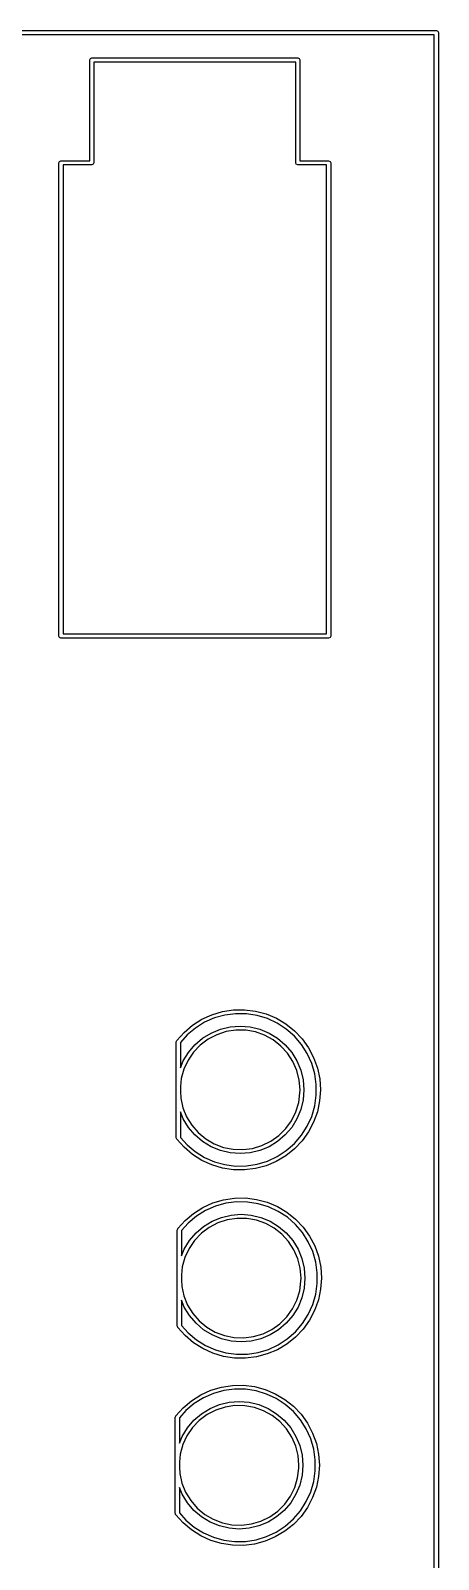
# Model space of a CAD drawing. Extents: x 10 to 287, y -200 to -10.
# Drawn here: x 167.94 to 177.84, y -92.34 to -55.19 of the extents above; entities that cross this region are included whole.
import ezdxf

# ---------------------------------------------------------------- set-up
doc = ezdxf.new("R2010")
doc.units = 0
doc.layers.add('BLACK', color=7, linetype='CONTINUOUS')

msp = doc.modelspace()

# ---------------------------------------------------------------- linework, layer by layer
at = {"layer": 'BLACK', "linetype": 'CONTINUOUS'}
for p, q in [((98.155, -55.185), (177.79, -55.185)), ((177.74, -55.285), (98.205, -55.285)), ((177.74, -125.135), (177.74, -55.285)), ((177.79, -55.185), (177.825, -55.1996)), ((177.825, -55.1996), (177.84, -55.235)), ((177.84, -55.235), (177.84, -125.185)), ((169.375, -55.9), (169.39, -55.8646)), ((169.375, -58.35), (169.375, -55.9)), ((169.39, -55.8646), (169.425, -55.85)), ((169.425, -55.85), (174.425, -55.85)), ((174.375, -55.95), (169.475, -55.95)), ((169.475, -55.95), (169.475, -58.4)), ((174.375, -58.4), (174.375, -55.95)), ((174.425, -55.85), (174.46, -55.8646)), ((174.46, -55.8646), (174.475, -55.9)), ((174.475, -55.9), (174.475, -58.35)), ((168.625, -58.4), (168.64, -58.3646)), ((168.625, -69.9), (168.625, -58.4)), ((168.64, -58.3646), (168.675, -58.35)), ((168.675, -58.35), (169.375, -58.35)), ((169.425, -58.45), (168.725, -58.45)), ((168.725, -58.45), (168.725, -69.85)), ((169.46, -58.4354), (169.425, -58.45)), ((169.475, -58.4), (169.46, -58.4354)), ((174.39, -58.4354), (174.375, -58.4)), ((174.425, -58.45), (174.39, -58.4354)), ((175.125, -58.45), (174.425, -58.45)), ((174.475, -58.35), (175.175, -58.35)), ((175.125, -69.85), (175.125, -58.45)), ((175.175, -58.35), (175.21, -58.3646)), ((175.21, -58.3646), (175.225, -58.4)), ((175.225, -58.4), (175.225, -69.9)), ((168.725, -69.85), (175.125, -69.85)), ((168.64, -69.9354), (168.625, -69.9)), ((168.675, -69.95), (168.64, -69.9354)), ((175.175, -69.95), (168.675, -69.95)), ((175.21, -69.9354), (175.175, -69.95)), ((175.225, -69.9), (175.21, -69.9354)), ((172.096, -79.2154), (172.341, -79.1041)), ((172.341, -79.1041), (172.598, -79.0273)), ((172.655, -79.1127), (172.401, -79.1832)), ((172.598, -79.0273), (172.863, -78.9867)), ((172.915, -79.0785), (172.655, -79.1127)), ((172.863, -78.9867), (173.132, -78.9829)), ((173.178, -79.0816), (172.915, -79.0785)), ((173.132, -78.9829), (173.398, -79.0161)), ((173.437, -79.1217), (173.178, -79.0816)), ((173.398, -79.0161), (173.658, -79.0856)), ((173.689, -79.1981), (173.437, -79.1217)), ((173.658, -79.0856), (173.905, -79.19)), ((171.665, -79.533), (171.869, -79.3593)), ((171.938, -79.4274), (171.736, -79.5961)), ((171.869, -79.3593), (172.096, -79.2154)), ((172.161, -79.2889), (171.938, -79.4274)), ((172.401, -79.1832), (172.161, -79.2889)), ((172.321, -79.5489), (172.546, -79.4559)), ((172.688, -79.5146), (172.461, -79.5887)), ((172.546, -79.4559), (172.783, -79.3991)), ((172.924, -79.4786), (172.688, -79.5146)), ((172.783, -79.3991), (173.025, -79.38)), ((173.162, -79.4815), (172.924, -79.4786)), ((173.025, -79.38), (173.267, -79.3991)), ((173.397, -79.5233), (173.162, -79.4815)), ((173.267, -79.3991), (173.504, -79.4559)), ((173.504, -79.4559), (173.729, -79.5489)), ((173.927, -79.3093), (173.689, -79.1981)), ((173.905, -79.19), (174.136, -79.3275)), ((174.147, -79.453), (173.927, -79.3093)), ((174.136, -79.3275), (174.346, -79.4953)), ((174.344, -79.6263), (174.147, -79.453)), ((174.346, -79.4953), (174.53, -79.6904)), ((171.475, -79.7638), (171.481, -79.7488)), ((171.475, -82.089), (171.475, -79.7638)), ((171.481, -79.7488), (171.486, -79.7331)), ((171.486, -79.7331), (171.49, -79.7286)), ((171.486, -79.7331), (171.486, -79.7331)), ((171.49, -79.7284), (171.665, -79.533)), ((171.49, -79.7285), (171.49, -79.7284)), ((171.49, -79.7286), (171.49, -79.7285)), ((171.736, -79.5961), (171.575, -79.7757)), ((171.575, -79.7757), (171.575, -80.3927)), ((171.771, -80.0189), (171.929, -79.834)), ((172.059, -79.842), (171.894, -80.0144)), ((171.929, -79.834), (172.114, -79.676)), ((172.25, -79.6988), (172.059, -79.842)), ((172.114, -79.676), (172.321, -79.5489)), ((172.461, -79.5887), (172.25, -79.6988)), ((173.621, -79.6029), (173.397, -79.5233)), ((173.83, -79.7181), (173.621, -79.6029)), ((173.729, -79.5489), (173.936, -79.676)), ((174.017, -79.8659), (173.83, -79.7181)), ((173.936, -79.676), (174.121, -79.834)), ((174.178, -80.0423), (174.017, -79.8659)), ((174.121, -79.834), (174.279, -80.0189)), ((174.515, -79.8257), (174.344, -79.6263)), ((174.656, -80.0474), (174.515, -79.8257)), ((174.53, -79.6904), (174.686, -79.9089)), ((171.575, -80.3927), (171.644, -80.2263)), ((171.644, -80.2263), (171.771, -80.0189)), ((171.76, -80.2113), (171.66, -80.4276)), ((171.894, -80.0144), (171.76, -80.2113)), ((174.307, -80.2425), (174.178, -80.0423)), ((174.279, -80.0189), (174.406, -80.2263)), ((174.402, -80.4611), (174.307, -80.2425)), ((174.406, -80.2263), (174.499, -80.451)), ((174.765, -80.2867), (174.656, -80.0474)), ((174.686, -79.9089), (174.811, -80.1469)), ((174.811, -80.1469), (174.902, -80.3997)), ((171.66, -80.4276), (171.596, -80.6574)), ((174.46, -80.6924), (174.402, -80.4611)), ((174.499, -80.451), (174.556, -80.6875)), ((174.838, -80.539), (174.765, -80.2867)), ((174.875, -80.7991), (174.838, -80.539)), ((174.902, -80.3997), (174.957, -80.6625)), ((171.596, -80.6574), (171.575, -80.852)), ((171.575, -80.852), (171.575, -80.9731)), ((171.575, -80.9731), (171.584, -81.1325)), ((174.447, -81.2375), (174.478, -81.0011)), ((174.48, -80.93), (174.46, -80.6924)), ((174.478, -81.0011), (174.48, -80.93)), ((174.556, -80.6875), (174.575, -80.93)), ((174.575, -80.93), (174.556, -81.1725)), ((174.875, -81.0618), (174.875, -80.7991)), ((174.975, -80.9305), (174.956, -81.1984)), ((174.957, -80.6625), (174.975, -80.9305)), ((171.584, -81.1325), (171.637, -81.3651)), ((171.637, -81.3651), (171.726, -81.586)), ((174.378, -81.4656), (174.447, -81.2375)), ((174.556, -81.1725), (174.499, -81.409)), ((174.764, -81.5741), (174.838, -81.3219)), ((174.838, -81.3219), (174.875, -81.0618)), ((174.956, -81.1984), (174.901, -81.4612)), ((171.644, -81.6337), (171.575, -81.4672)), ((171.575, -81.4672), (171.575, -82.0842)), ((171.771, -81.8411), (171.644, -81.6337)), ((171.726, -81.586), (171.851, -81.7893)), ((174.133, -81.873), (174.272, -81.6794)), ((174.272, -81.6794), (174.378, -81.4656)), ((174.406, -81.6337), (174.279, -81.8411)), ((174.499, -81.409), (174.406, -81.6337)), ((174.656, -81.8134), (174.764, -81.5741)), ((174.81, -81.714), (174.686, -81.9518)), ((174.901, -81.4612), (174.81, -81.714)), ((171.475, -82.0892), (171.475, -82.089)), ((171.475, -82.0898), (171.475, -82.0892)), ((171.475, -82.0962), (171.475, -82.0898)), ((171.48, -82.1086), (171.475, -82.0962)), ((171.485, -82.1261), (171.48, -82.1086)), ((171.575, -82.0842), (171.736, -82.2633)), ((171.929, -82.026), (171.771, -81.8411)), ((171.851, -81.7893), (172.007, -81.9695)), ((172.114, -82.184), (171.929, -82.026)), ((172.007, -81.9695), (172.19, -82.1218)), ((173.77, -82.1798), (173.964, -82.0413)), ((174.121, -82.026), (173.936, -82.184)), ((173.964, -82.0413), (174.133, -81.873)), ((174.279, -81.8411), (174.121, -82.026)), ((174.344, -82.2344), (174.515, -82.035)), ((174.515, -82.035), (174.656, -81.8134)), ((174.686, -81.9518), (174.53, -82.1703)), ((171.49, -82.1313), (171.485, -82.1261)), ((171.49, -82.1315), (171.49, -82.1313)), ((171.49, -82.1316), (171.49, -82.1315)), ((171.664, -82.3264), (171.49, -82.1316)), ((171.869, -82.5002), (171.664, -82.3264)), ((171.736, -82.2633), (171.937, -82.4321)), ((171.937, -82.4321), (172.16, -82.5707)), ((172.321, -82.3111), (172.114, -82.184)), ((172.19, -82.1218), (172.396, -82.2421)), ((172.546, -82.4041), (172.321, -82.3111)), ((172.396, -82.2421), (172.619, -82.3272)), ((172.783, -82.4609), (172.546, -82.4041)), ((172.619, -82.3272), (172.853, -82.3747)), ((173.025, -82.48), (172.783, -82.4609)), ((172.853, -82.3747), (173.091, -82.3835)), ((173.267, -82.4609), (173.025, -82.48)), ((173.091, -82.3835), (173.328, -82.3532)), ((173.504, -82.4041), (173.267, -82.4609)), ((173.328, -82.3532), (173.556, -82.2847)), ((173.729, -82.3111), (173.504, -82.4041)), ((173.556, -82.2847), (173.77, -82.1798)), ((173.936, -82.184), (173.729, -82.3111)), ((173.926, -82.5512), (174.146, -82.4076)), ((174.345, -82.3653), (174.135, -82.5331)), ((174.146, -82.4076), (174.344, -82.2344)), ((174.53, -82.1703), (174.345, -82.3653)), ((172.095, -82.6441), (171.869, -82.5002)), ((172.34, -82.7556), (172.095, -82.6441)), ((172.16, -82.5707), (172.401, -82.6765)), ((172.597, -82.8325), (172.34, -82.7556)), ((172.401, -82.6765), (172.654, -82.7472)), ((172.862, -82.8732), (172.597, -82.8325)), ((172.654, -82.7472), (172.914, -82.7814)), ((172.914, -82.7814), (173.177, -82.7785)), ((173.398, -82.8441), (173.131, -82.8771)), ((173.177, -82.7785), (173.437, -82.7385)), ((173.657, -82.7747), (173.398, -82.8441)), ((173.437, -82.7385), (173.688, -82.6622)), ((173.904, -82.6704), (173.657, -82.7747)), ((173.688, -82.6622), (173.926, -82.5512)), ((174.135, -82.5331), (173.904, -82.6704)), ((173.131, -82.8771), (172.862, -82.8732)), ((172.366, -83.6791), (172.623, -83.6023)), ((172.623, -83.6023), (172.888, -83.5617)), ((172.888, -83.5617), (173.157, -83.5579)), ((173.157, -83.5579), (173.423, -83.5911)), ((173.423, -83.5911), (173.683, -83.6606)), ((171.69, -84.108), (171.894, -83.9343)), ((171.894, -83.9343), (172.121, -83.7904)), ((172.186, -83.8639), (171.963, -84.0024)), ((172.121, -83.7904), (172.366, -83.6791)), ((172.426, -83.7582), (172.186, -83.8639)), ((172.68, -83.6877), (172.426, -83.7582)), ((172.571, -84.0309), (172.808, -83.9741)), ((172.94, -83.6535), (172.68, -83.6877)), ((172.808, -83.9741), (173.05, -83.955)), ((173.203, -83.6566), (172.94, -83.6535)), ((173.05, -83.955), (173.292, -83.9741)), ((173.462, -83.6967), (173.203, -83.6566)), ((173.292, -83.9741), (173.529, -84.0309)), ((173.714, -83.7731), (173.462, -83.6967)), ((173.683, -83.6606), (173.93, -83.765)), ((173.952, -83.8843), (173.714, -83.7731)), ((173.93, -83.765), (174.161, -83.9025)), ((174.172, -84.028), (173.952, -83.8843)), ((174.161, -83.9025), (174.371, -84.0703)), ((171.5, -84.3388), (171.506, -84.3238)), ((171.5, -86.664), (171.5, -84.3388)), ((171.506, -84.3238), (171.511, -84.3081)), ((171.511, -84.3081), (171.515, -84.3036)), ((171.511, -84.3081), (171.511, -84.3081)), ((171.515, -84.3034), (171.69, -84.108)), ((171.515, -84.3035), (171.515, -84.3034)), ((171.515, -84.3036), (171.515, -84.3035)), ((171.761, -84.1711), (171.6, -84.3507)), ((171.963, -84.0024), (171.761, -84.1711)), ((171.954, -84.409), (172.139, -84.251)), ((172.275, -84.2738), (172.084, -84.417)), ((172.139, -84.251), (172.346, -84.1239)), ((172.486, -84.1637), (172.275, -84.2738)), ((172.346, -84.1239), (172.571, -84.0309)), ((172.713, -84.0896), (172.486, -84.1637)), ((172.949, -84.0536), (172.713, -84.0896)), ((173.187, -84.0565), (172.949, -84.0536)), ((173.422, -84.0983), (173.187, -84.0565)), ((173.646, -84.1779), (173.422, -84.0983)), ((173.529, -84.0309), (173.754, -84.1239)), ((173.855, -84.2931), (173.646, -84.1779)), ((173.754, -84.1239), (173.961, -84.251)), ((174.042, -84.4409), (173.855, -84.2931)), ((173.961, -84.251), (174.146, -84.409)), ((174.369, -84.2013), (174.172, -84.028)), ((174.54, -84.4007), (174.369, -84.2013)), ((174.371, -84.0703), (174.555, -84.2654)), ((174.555, -84.2654), (174.711, -84.4839)), ((171.6, -84.3507), (171.6, -84.9677)), ((171.669, -84.8013), (171.796, -84.5939)), ((171.919, -84.5894), (171.785, -84.7863)), ((171.796, -84.5939), (171.954, -84.409)), ((172.084, -84.417), (171.919, -84.5894)), ((174.203, -84.6173), (174.042, -84.4409)), ((174.146, -84.409), (174.304, -84.5939)), ((174.332, -84.8175), (174.203, -84.6173)), ((174.304, -84.5939), (174.431, -84.8013)), ((174.681, -84.6224), (174.54, -84.4007)), ((174.79, -84.8617), (174.681, -84.6224)), ((174.711, -84.4839), (174.836, -84.7219)), ((171.6, -84.9677), (171.669, -84.8013)), ((171.685, -85.0026), (171.621, -85.2324)), ((171.785, -84.7863), (171.685, -85.0026)), ((174.427, -85.0361), (174.332, -84.8175)), ((174.485, -85.2674), (174.427, -85.0361)), ((174.431, -84.8013), (174.524, -85.026)), ((174.524, -85.026), (174.581, -85.2625)), ((174.863, -85.114), (174.79, -84.8617)), ((174.836, -84.7219), (174.927, -84.9747)), ((174.927, -84.9747), (174.982, -85.2375)), ((171.621, -85.2324), (171.6, -85.427)), ((171.6, -85.427), (171.6, -85.5481)), ((174.505, -85.505), (174.485, -85.2674)), ((174.581, -85.2625), (174.6, -85.505)), ((174.9, -85.3741), (174.863, -85.114)), ((174.9, -85.6368), (174.9, -85.3741)), ((174.982, -85.2375), (175, -85.5055)), ((171.6, -85.5481), (171.609, -85.7075)), ((171.609, -85.7075), (171.662, -85.9401)), ((174.403, -86.0406), (174.472, -85.8125)), ((174.472, -85.8125), (174.503, -85.5761)), ((174.503, -85.5761), (174.505, -85.505)), ((174.581, -85.7475), (174.524, -85.984)), ((174.6, -85.505), (174.581, -85.7475)), ((174.863, -85.8969), (174.9, -85.6368)), ((174.981, -85.7734), (174.926, -86.0362)), ((175, -85.5055), (174.981, -85.7734)), ((171.669, -86.2087), (171.6, -86.0422)), ((171.6, -86.0422), (171.6, -86.6592)), ((171.662, -85.9401), (171.751, -86.161)), ((171.751, -86.161), (171.876, -86.3643)), ((174.297, -86.2544), (174.403, -86.0406)), ((174.524, -85.984), (174.431, -86.2087)), ((174.681, -86.3884), (174.789, -86.1491)), ((174.789, -86.1491), (174.863, -85.8969)), ((174.926, -86.0362), (174.835, -86.289)), ((171.796, -86.4161), (171.669, -86.2087)), ((171.954, -86.601), (171.796, -86.4161)), ((171.876, -86.3643), (172.032, -86.5445)), ((172.032, -86.5445), (172.215, -86.6968)), ((173.989, -86.6163), (174.158, -86.448)), ((174.304, -86.4161), (174.146, -86.601)), ((174.158, -86.448), (174.297, -86.2544)), ((174.431, -86.2087), (174.304, -86.4161)), ((174.54, -86.61), (174.681, -86.3884)), ((174.711, -86.5268), (174.555, -86.7453)), ((174.835, -86.289), (174.711, -86.5268)), ((171.5, -86.6642), (171.5, -86.664)), ((171.5, -86.6648), (171.5, -86.6642)), ((171.5, -86.6712), (171.5, -86.6648)), ((171.505, -86.6836), (171.5, -86.6712)), ((171.51, -86.7011), (171.505, -86.6836)), ((171.515, -86.7063), (171.51, -86.7011)), ((171.515, -86.7065), (171.515, -86.7063)), ((171.515, -86.7066), (171.515, -86.7065)), ((171.689, -86.9014), (171.515, -86.7066)), ((171.6, -86.6592), (171.761, -86.8383)), ((171.894, -87.0752), (171.689, -86.9014)), ((171.761, -86.8383), (171.962, -87.0071)), ((172.139, -86.759), (171.954, -86.601)), ((172.346, -86.8861), (172.139, -86.759)), ((172.215, -86.6968), (172.421, -86.8171)), ((172.571, -86.9791), (172.346, -86.8861)), ((172.421, -86.8171), (172.644, -86.9022)), ((172.644, -86.9022), (172.878, -86.9497)), ((173.116, -86.9585), (173.353, -86.9282)), ((173.353, -86.9282), (173.581, -86.8597)), ((173.754, -86.8861), (173.529, -86.9791)), ((173.581, -86.8597), (173.795, -86.7548)), ((173.961, -86.759), (173.754, -86.8861)), ((173.795, -86.7548), (173.989, -86.6163)), ((174.146, -86.601), (173.961, -86.759)), ((174.37, -86.9403), (174.16, -87.1081)), ((174.171, -86.9826), (174.369, -86.8094)), ((174.369, -86.8094), (174.54, -86.61)), ((174.555, -86.7453), (174.37, -86.9403)), ((172.12, -87.2191), (171.894, -87.0752)), ((171.962, -87.0071), (172.185, -87.1457)), ((172.365, -87.3306), (172.12, -87.2191)), ((172.185, -87.1457), (172.426, -87.2515)), ((172.426, -87.2515), (172.679, -87.3222)), ((172.808, -87.0359), (172.571, -86.9791)), ((173.05, -87.055), (172.808, -87.0359)), ((172.878, -86.9497), (173.116, -86.9585)), ((173.292, -87.0359), (173.05, -87.055)), ((173.202, -87.3535), (173.462, -87.3135)), ((173.529, -86.9791), (173.292, -87.0359)), ((173.462, -87.3135), (173.713, -87.2372)), ((173.929, -87.2454), (173.682, -87.3497)), ((173.713, -87.2372), (173.951, -87.1262)), ((174.16, -87.1081), (173.929, -87.2454)), ((173.951, -87.1262), (174.171, -86.9826)), ((172.622, -87.4075), (172.365, -87.3306)), ((172.887, -87.4482), (172.622, -87.4075)), ((172.679, -87.3222), (172.939, -87.3564)), ((173.156, -87.4521), (172.887, -87.4482)), ((172.939, -87.3564), (173.202, -87.3535)), ((173.423, -87.4191), (173.156, -87.4521)), ((173.682, -87.3497), (173.423, -87.4191)), ((171.844, -88.4843), (172.071, -88.3404)), ((172.136, -88.4139), (171.913, -88.5524)), ((172.071, -88.3404), (172.316, -88.2291)), ((172.376, -88.3082), (172.136, -88.4139)), ((172.316, -88.2291), (172.573, -88.1523)), ((172.63, -88.2377), (172.376, -88.3082)), ((172.573, -88.1523), (172.838, -88.1117)), ((172.89, -88.2035), (172.63, -88.2377)), ((172.838, -88.1117), (173.107, -88.1079)), ((173.153, -88.2066), (172.89, -88.2035)), ((173.107, -88.1079), (173.373, -88.1411)), ((173.412, -88.2467), (173.153, -88.2066)), ((173.373, -88.1411), (173.633, -88.2106)), ((173.664, -88.3231), (173.412, -88.2467)), ((173.633, -88.2106), (173.88, -88.315)), ((173.902, -88.4343), (173.664, -88.3231)), ((173.88, -88.315), (174.111, -88.4525)), ((174.122, -88.578), (173.902, -88.4343)), ((171.465, -88.8534), (171.64, -88.658)), ((171.711, -88.7211), (171.55, -88.9007)), ((171.64, -88.658), (171.844, -88.4843)), ((171.913, -88.5524), (171.711, -88.7211)), ((171.904, -88.959), (172.089, -88.801)), ((172.089, -88.801), (172.296, -88.6739)), ((172.436, -88.7137), (172.225, -88.8238)), ((172.296, -88.6739), (172.521, -88.5809)), ((172.663, -88.6396), (172.436, -88.7137)), ((172.521, -88.5809), (172.758, -88.5241)), ((172.899, -88.6036), (172.663, -88.6396)), ((172.758, -88.5241), (173, -88.505)), ((173.137, -88.6065), (172.899, -88.6036)), ((173, -88.505), (173.242, -88.5241)), ((173.372, -88.6483), (173.137, -88.6065)), ((173.242, -88.5241), (173.479, -88.5809)), ((173.596, -88.7279), (173.372, -88.6483)), ((173.479, -88.5809), (173.704, -88.6739)), ((173.805, -88.8431), (173.596, -88.7279)), ((173.704, -88.6739), (173.911, -88.801)), ((173.911, -88.801), (174.096, -88.959)), ((174.111, -88.4525), (174.321, -88.6203)), ((174.319, -88.7513), (174.122, -88.578)), ((174.49, -88.9507), (174.319, -88.7513)), ((174.321, -88.6203), (174.505, -88.8154)), ((171.45, -88.8888), (171.456, -88.8738)), ((171.45, -91.214), (171.45, -88.8888)), ((171.456, -88.8738), (171.461, -88.8581)), ((171.461, -88.8581), (171.465, -88.8536)), ((171.461, -88.8581), (171.461, -88.8581)), ((171.465, -88.8535), (171.465, -88.8534)), ((171.465, -88.8536), (171.465, -88.8535)), ((171.55, -88.9007), (171.55, -89.5177)), ((171.619, -89.3513), (171.746, -89.1439)), ((171.869, -89.1394), (171.735, -89.3363)), ((171.746, -89.1439), (171.904, -88.959)), ((172.034, -88.967), (171.869, -89.1394)), ((172.225, -88.8238), (172.034, -88.967)), ((173.992, -88.9909), (173.805, -88.8431)), ((174.153, -89.1673), (173.992, -88.9909)), ((174.096, -88.959), (174.254, -89.1439)), ((174.282, -89.3675), (174.153, -89.1673)), ((174.254, -89.1439), (174.381, -89.3513)), ((174.631, -89.1724), (174.49, -88.9507)), ((174.505, -88.8154), (174.661, -89.0339)), ((174.74, -89.4117), (174.631, -89.1724)), ((174.661, -89.0339), (174.786, -89.2719)), ((171.55, -89.5177), (171.619, -89.3513)), ((171.735, -89.3363), (171.635, -89.5526)), ((174.377, -89.5861), (174.282, -89.3675)), ((174.381, -89.3513), (174.474, -89.576)), ((174.813, -89.664), (174.74, -89.4117)), ((174.786, -89.2719), (174.877, -89.5247)), ((174.877, -89.5247), (174.932, -89.7875)), ((171.571, -89.7824), (171.55, -89.977)), ((171.635, -89.5526), (171.571, -89.7824)), ((174.435, -89.8174), (174.377, -89.5861)), ((174.455, -90.055), (174.435, -89.8174)), ((174.474, -89.576), (174.531, -89.8125)), ((174.531, -89.8125), (174.55, -90.055)), ((174.85, -89.9241), (174.813, -89.664)), ((174.932, -89.7875), (174.95, -90.0555)), ((171.55, -89.977), (171.55, -90.0981)), ((171.55, -90.0981), (171.559, -90.2575)), ((171.559, -90.2575), (171.612, -90.4901)), ((174.422, -90.3625), (174.453, -90.1261)), ((174.453, -90.1261), (174.455, -90.055)), ((174.55, -90.055), (174.531, -90.2975)), ((174.813, -90.4469), (174.85, -90.1868)), ((174.85, -90.1868), (174.85, -89.9241)), ((174.95, -90.0555), (174.931, -90.3234)), ((171.619, -90.7587), (171.55, -90.5922)), ((171.55, -90.5922), (171.55, -91.2092)), ((171.612, -90.4901), (171.701, -90.711)), ((174.247, -90.8044), (174.353, -90.5906)), ((174.353, -90.5906), (174.422, -90.3625)), ((174.474, -90.534), (174.381, -90.7587)), ((174.531, -90.2975), (174.474, -90.534)), ((174.739, -90.6991), (174.813, -90.4469)), ((174.876, -90.5862), (174.785, -90.839)), ((174.931, -90.3234), (174.876, -90.5862)), ((171.746, -90.9661), (171.619, -90.7587)), ((171.701, -90.711), (171.826, -90.9143)), ((171.904, -91.151), (171.746, -90.9661)), ((171.826, -90.9143), (171.982, -91.0945)), ((173.939, -91.1663), (174.108, -90.998)), ((174.254, -90.9661), (174.096, -91.151)), ((174.108, -90.998), (174.247, -90.8044)), ((174.381, -90.7587), (174.254, -90.9661)), ((174.49, -91.16), (174.631, -90.9384)), ((174.631, -90.9384), (174.739, -90.6991)), ((174.785, -90.839), (174.661, -91.0768)), ((171.45, -91.2142), (171.45, -91.214)), ((171.45, -91.2148), (171.45, -91.2142)), ((171.45, -91.2212), (171.45, -91.2148)), ((171.455, -91.2336), (171.45, -91.2212)), ((171.46, -91.2511), (171.455, -91.2336)), ((171.465, -91.2563), (171.46, -91.2511)), ((171.465, -91.2565), (171.465, -91.2563)), ((171.465, -91.2566), (171.465, -91.2565)), ((171.639, -91.4514), (171.465, -91.2566)), ((171.55, -91.2092), (171.711, -91.3883)), ((171.711, -91.3883), (171.912, -91.5571)), ((172.089, -91.309), (171.904, -91.151)), ((171.982, -91.0945), (172.165, -91.2468)), ((172.296, -91.4361), (172.089, -91.309)), ((172.165, -91.2468), (172.371, -91.3671)), ((172.371, -91.3671), (172.594, -91.4522)), ((173.531, -91.4097), (173.745, -91.3048)), ((173.911, -91.309), (173.704, -91.4361)), ((173.745, -91.3048), (173.939, -91.1663)), ((174.096, -91.151), (173.911, -91.309)), ((174.121, -91.5326), (174.319, -91.3594)), ((174.319, -91.3594), (174.49, -91.16)), ((174.505, -91.2953), (174.32, -91.4903)), ((174.661, -91.0768), (174.505, -91.2953)), ((171.844, -91.6252), (171.639, -91.4514)), ((172.07, -91.7691), (171.844, -91.6252)), ((171.912, -91.5571), (172.135, -91.6957)), ((172.315, -91.8806), (172.07, -91.7691)), ((172.135, -91.6957), (172.376, -91.8015)), ((172.521, -91.5291), (172.296, -91.4361)), ((172.758, -91.5859), (172.521, -91.5291)), ((172.594, -91.4522), (172.828, -91.4997)), ((173, -91.605), (172.758, -91.5859)), ((172.828, -91.4997), (173.066, -91.5085)), ((173.242, -91.5859), (173, -91.605)), ((173.066, -91.5085), (173.303, -91.4782)), ((173.479, -91.5291), (173.242, -91.5859)), ((173.303, -91.4782), (173.531, -91.4097)), ((173.704, -91.4361), (173.479, -91.5291)), ((173.663, -91.7872), (173.901, -91.6762)), ((174.11, -91.6581), (173.879, -91.7954)), ((173.901, -91.6762), (174.121, -91.5326)), ((174.32, -91.4903), (174.11, -91.6581)), ((172.572, -91.9575), (172.315, -91.8806)), ((172.376, -91.8015), (172.629, -91.8722)), ((172.837, -91.9982), (172.572, -91.9575)), ((172.629, -91.8722), (172.889, -91.9064)), ((173.106, -92.0021), (172.837, -91.9982)), ((172.889, -91.9064), (173.152, -91.9035)), ((173.373, -91.9691), (173.106, -92.0021)), ((173.152, -91.9035), (173.412, -91.8635)), ((173.632, -91.8997), (173.373, -91.9691)), ((173.412, -91.8635), (173.663, -91.7872)), ((173.879, -91.7954), (173.632, -91.8997))]:
    msp.add_line(p, q, dxfattribs=at)

doc.saveas('drawing.dxf')
